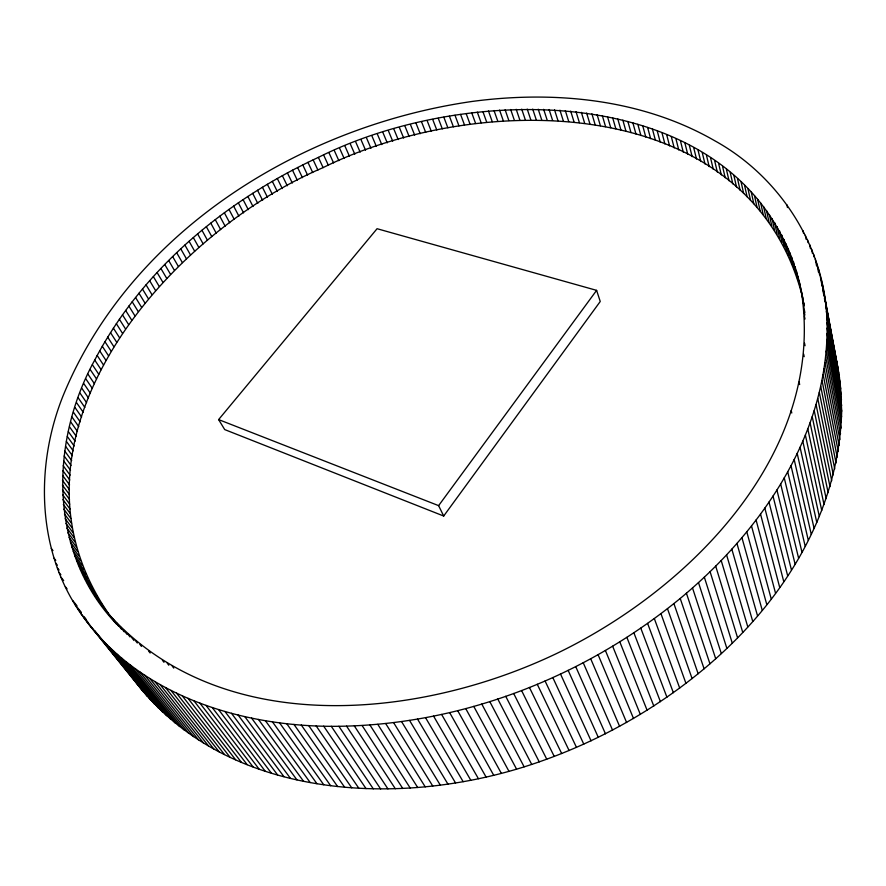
<?xml version="1.0" encoding="UTF-8"?>
<svg xmlns="http://www.w3.org/2000/svg" width="886" height="886" viewBox="0 0 886 886"><rect width="100%" height="100%" fill="white"/><g stroke="black" fill="none" stroke-linecap="round" stroke-linejoin="round"><path stroke-width="1.33" d="M827.059 333.778C829.938 254.703 783.545 178.75 714.88 140.83C642.007 98.789 554.182 90.494 471.994 101.469C300.376 126.222 130.02 231.623 62.862 396.341C34.377 467.863 37.013 554.891 84.137 618.085C141.826 697.083 244.702 727.639 338.895 726.287C462.846 724.493 584.705 676.849 680.215 598.449C759.103 533.051 824.656 439.423 827.059 333.778L841.7 411.159C836.639 580.009 689.352 709.786 539.242 761.849C403.23 809.715 219.185 801.863 129.4 673.26M110.617 616.59C-12.581 443.188 162.946 236.008 323.102 167.62C479.116 90.25 750.619 91.269 802.616 297.486M106.475 611.318L116.985 624.486C48.763 553.65 49.151 442.657 94.736 360.07C142.458 268.857 226.008 200.314 318.384 157.387C477.842 77.171 762.946 81.257 803.115 299.966M109.72 615.238C221.976 738.813 418.436 719.399 556.175 653.724C690.604 589.245 826.383 452.292 801.309 290.918M443.698 516.029L600.243 301.495L596.61 290.364L377.071 228.71L218.62 419.587L224.712 429.588L443.698 516.029L438.614 505.64L218.62 419.587M438.614 505.64L596.61 290.364M78.156 609.369L80.726 612.558M84.159 616.822L85.876 618.949M105.069 642.826L154.662 704.304M81.08 613.754L87.947 622.26M94.813 630.766L150.919 700.361M84.137 618.085L147.275 696.352M87.315 622.349L143.765 692.287M117.207 654.322L166.612 715.733M72.663 600.453L76.96 605.78M113.043 650.557L162.515 711.99M75.343 604.939L81.357 612.392M109 646.725L158.539 708.18M125.912 661.62L175.151 723.009M65.365 586.731L67.081 588.869M121.504 658.01L170.832 719.41M59.174 572.633L60.879 574.781M135.104 668.609L184.144 729.975M61.112 577.373L63.681 580.585M130.441 665.153L179.592 726.531M55.663 563.064L57.368 565.202M144.761 675.265L193.58 736.62M57.357 567.871L59.063 570.008M139.877 671.976L188.807 733.342M54.079 558.224L55.785 560.362M149.767 678.477L198.464 739.821M51.288 548.456L52.994 550.605M154.895 681.589L203.459 742.944M160.133 684.623L208.553 745.968M120.164 626.646L124.184 631.784M92 590.896L99.265 600.154M94.658 595.082L101.934 604.341M116.564 622.902L121.404 629.071M97.438 599.213L104.714 608.472M113.087 619.104L118.735 626.291M100.328 603.3L107.605 612.558M165.494 687.558L213.759 748.914M131.637 637.488L134.052 640.567M84.713 578.06L91.978 587.329M127.695 633.944L130.109 637.023M87.027 582.379L94.293 591.649M123.874 630.323L127.097 634.431M170.954 690.393L219.075 751.771M89.453 586.654L96.718 595.924M78.477 564.847L85.721 574.139M139.866 644.366L141.472 646.415M80.438 569.288L87.692 578.58M135.702 640.955L137.297 643.014M176.535 693.151L224.479 754.529M82.52 573.696L89.774 582.977M74.9 555.854L82.132 565.157M148.549 650.944L150.144 653.004M182.217 695.798L229.995 757.187M76.628 560.362L83.871 569.665M71.777 546.728L78.987 556.043M188.02 698.345L235.621 759.756M73.283 551.302L80.504 560.616M193.923 700.804L241.335 762.237M162.404 660.247L163.988 662.296M70.393 542.121L77.591 551.446M67.956 532.829L75.133 542.154M167.232 663.182L168.816 665.231M69.119 537.492L76.307 546.817M66.904 528.145L74.07 537.481M172.183 666.028L173.756 668.088M199.926 703.152L247.139 764.607M65.143 518.709L72.275 528.056M206.039 705.4L253.053 766.877M65.974 523.438L73.117 532.774M212.252 707.537L259.055 769.048M64.423 513.958L71.544 523.316M63.825 509.184L70.924 518.554M63.327 504.411L70.415 513.769M218.565 709.575L265.147 771.108M224.978 711.491L271.326 773.068M62.928 499.604L70.005 508.985M62.651 494.798L69.706 504.178M231.49 713.308L277.595 774.929M62.474 489.969L69.518 499.361M62.408 485.14L69.429 494.532M238.09 715.002L283.952 776.668M62.441 480.29L69.44 489.692M62.585 475.439L69.562 484.852M62.828 470.588L69.784 480.002M244.78 716.597L290.398 778.296M63.172 465.726L70.105 475.14M63.615 460.853L70.537 470.289M251.558 718.07L296.921 779.824M258.424 719.421L303.521 781.23M64.157 455.991L71.057 465.427M64.811 451.118L71.688 460.565M265.379 720.661L310.189 782.526M65.553 446.256L72.408 455.703M66.395 441.383L73.228 450.841M67.336 436.521L74.147 445.99M272.412 721.78L316.944 783.7M68.377 431.659L75.155 441.139M69.507 426.808L76.262 436.289M279.522 722.777L323.767 784.763M70.725 421.957L77.47 431.46M286.71 723.652L330.655 785.705M72.043 417.118L78.765 426.62M293.964 724.405L337.621 786.535M73.46 412.289L80.15 421.802M74.956 407.471L81.623 416.996M76.55 402.665L83.184 412.189M301.295 725.025L344.643 787.244M78.223 397.869L84.834 407.405M79.995 393.085L86.573 402.632M308.693 725.534L351.72 787.82M316.158 725.911L358.863 788.285M81.844 388.323L88.401 397.869M83.782 383.56L90.317 393.129M85.809 378.831L92.31 388.4M323.678 726.166L366.051 788.629M87.913 374.113L94.392 383.693M90.106 369.418L96.563 378.998M331.264 726.287L373.305 788.85M92.377 364.733L98.8 374.324M338.895 726.287L380.603 788.939M94.736 360.07L101.126 369.672M97.161 355.43L103.529 365.043M99.675 350.823L106.01 360.436M346.592 726.155L387.935 788.905M102.267 346.227L108.568 355.862M104.925 341.664L111.204 351.299M354.322 725.9L395.322 788.75M107.671 337.112L113.917 346.769M110.484 332.593L116.708 342.262M362.108 725.512L402.753 788.474M113.364 328.108L119.566 337.776M116.332 323.645L122.489 333.324M369.927 724.992L410.207 788.064M119.355 319.215L125.491 328.894M377.79 724.338L417.705 787.521M122.456 314.807L128.559 324.498M125.635 310.432L131.704 320.134M385.687 723.552L425.225 786.868M128.869 306.08L134.916 315.804M132.169 301.772L138.183 311.495M393.617 722.644L432.778 786.081M135.547 297.486L141.527 307.22M401.568 721.603L440.342 785.162M138.98 293.244L144.939 302.99M142.48 289.024L148.405 298.781M409.542 720.429L447.939 784.121M146.046 284.849L151.938 294.617M149.668 280.696L155.526 290.475M417.539 719.122L455.548 782.947M153.356 276.587L159.181 286.377M157.099 272.523L162.902 282.313M425.557 717.693L463.156 781.662M160.909 268.48L166.679 278.293M164.763 264.482L170.511 274.306M433.586 716.132L470.787 780.234M168.683 260.528L174.398 270.352M172.659 256.597L178.341 266.442M441.616 714.437L478.418 778.694M176.691 252.72L182.339 262.577M180.777 248.877L186.392 258.745M449.656 712.61L486.06 777.022M184.919 245.079L190.501 254.958M189.106 241.313L194.654 251.203M457.697 710.661L493.69 775.217M193.347 237.603L198.874 247.493M197.633 233.926L203.127 243.838M465.726 708.578L501.321 773.301M201.975 230.294L207.435 240.217M206.36 226.705L211.798 236.64M210.802 223.161L216.195 233.107M473.755 706.375L508.929 771.252M215.287 219.662L220.647 229.618M481.774 704.049L516.538 769.081M219.806 216.206L225.144 226.174M224.379 212.795L229.684 222.774M228.998 209.439L234.269 219.429M489.781 701.59L524.124 766.789M233.649 206.117L238.888 216.129M497.766 698.999L531.7 764.374M238.345 202.85L243.561 212.873M243.085 199.638L248.268 209.661M247.87 196.459L253.008 206.504M505.729 696.296L539.242 761.849M252.676 193.336L257.793 203.392M257.538 190.268L262.621 200.336M513.659 693.461L546.751 759.191M262.422 187.245L267.483 197.323M521.566 690.515L554.237 756.422M267.351 184.266L272.379 194.355M272.312 181.342L277.307 191.454M277.307 178.474L282.269 188.585M529.429 687.447L561.691 753.532M282.335 175.649L287.274 185.783M287.396 172.881L292.302 183.025M537.259 684.258L569.1 750.531M292.491 170.167L297.364 180.323M297.607 167.498L302.447 177.676M302.768 164.896L307.575 175.085M545.056 680.946L576.476 747.407M307.94 162.337L312.714 172.537M552.798 677.535L583.796 744.174M313.146 159.834L317.897 170.057M318.384 157.387L323.102 167.62M323.645 155.006L328.329 165.239M560.495 673.991L591.073 740.84M328.927 152.669L333.579 162.924M334.232 150.387L338.851 160.654M568.136 670.348L598.305 737.385M339.56 148.161L344.156 158.45M344.909 146.002L349.472 156.301M575.712 666.593L605.47 733.818M350.28 143.886L354.81 154.208M583.232 662.728L612.58 730.153M355.674 141.838L360.17 152.171M361.078 139.844L365.553 150.188M590.696 658.752L619.624 726.387M366.516 137.917L370.957 148.272M371.954 136.034L376.362 146.411M377.414 134.218L381.8 144.617M598.083 654.676L626.612 722.511M382.896 132.468L387.248 142.867M605.404 650.501L633.523 718.535M388.389 130.774L392.708 141.195M393.882 129.134L398.179 139.567M399.398 127.562L403.662 138.017M612.647 646.226L640.356 714.459M404.924 126.045L409.155 136.522M410.462 124.594L414.67 135.082M619.801 641.852L647.123 710.295M416.01 123.209L420.185 133.708M421.559 121.88L425.701 132.402M626.889 637.377L653.802 706.031M427.13 120.618L431.238 131.15M432.689 119.422L436.776 129.965M633.889 632.814L660.413 701.668M438.26 118.292L442.313 128.847M443.842 117.218L447.862 127.794M449.412 116.21L453.41 126.798M640.788 628.163L666.925 697.227M454.994 115.269L458.959 125.878M647.611 623.412L673.36 692.686M460.576 114.394L464.519 125.015M466.158 113.574L470.067 124.217M471.74 112.832L475.616 123.497M654.333 618.583L679.695 688.068M477.321 112.157L481.164 122.833M660.956 613.666L685.941 683.361M482.892 111.547L486.713 122.235M488.463 110.994L492.251 121.703M667.479 608.671L692.099 678.576M494.023 110.517L497.788 121.249M499.582 110.108L503.326 120.85M505.131 109.764L508.841 120.529M673.903 603.599L698.146 673.714M510.679 109.499L514.356 120.274M680.215 598.449L704.093 668.775M516.206 109.288L519.86 120.086M521.721 109.155L525.354 119.964M686.417 593.232L709.941 663.769M527.225 109.089L530.825 119.92M532.73 109.1L536.296 119.942M538.201 109.166L541.745 120.031M692.509 587.939L715.689 658.686M543.661 109.321L547.183 120.186M698.489 582.578L721.315 653.536M549.11 109.532L552.598 120.418M554.536 109.82L558.003 120.729M704.348 577.163L726.841 648.308M559.941 110.174L563.374 121.105M565.334 110.606L568.734 121.548M710.085 571.669L732.246 643.037M570.695 111.115L574.073 122.069M715.711 566.132L737.54 637.698M576.033 111.68L579.389 122.656M581.36 112.334L584.682 123.32M721.204 560.528L742.712 632.294M586.643 113.054L589.943 124.051M591.903 113.84L595.182 124.86M597.142 114.715L600.387 125.746M726.586 554.869L747.773 626.845M602.347 115.645L605.57 126.698M607.519 116.664L610.72 127.728M731.825 549.165L752.712 621.341M612.669 117.749L615.836 128.835M736.942 543.417L757.519 615.792M617.775 118.912L620.92 130.009M622.847 120.142L625.97 131.261M741.925 537.625L762.215 610.188M627.875 121.46L630.976 132.59M632.881 122.844L635.949 133.985M746.776 531.777L766.778 604.551M637.831 124.306L640.877 135.458M751.494 525.907L771.208 598.858M642.749 125.834L645.772 137.009M647.622 127.451L650.623 138.637M652.45 129.134L655.43 140.342M756.079 519.993L775.516 593.144M657.246 130.895L660.192 142.114M760.52 514.046L779.691 587.385M661.975 132.734L664.91 143.964M666.671 134.639L669.572 145.891M671.311 136.632L674.191 147.896M764.828 508.066L783.745 581.593M675.896 138.692L678.765 149.967M768.993 502.063L787.654 575.767M680.437 140.83L683.272 152.126M684.922 143.045L687.735 154.352M773.024 496.038L791.431 569.919M834.446 352.13L835.719 357.246M689.341 145.337L692.143 156.656M693.716 147.707L696.496 159.037M776.911 489.98L795.085 564.05M780.644 483.911L798.596 558.158M698.024 150.144L700.782 161.485M702.277 152.669L705.012 164.021M784.243 477.831L801.974 552.244M706.463 155.26L709.177 166.623M710.583 157.929L713.285 169.304M714.648 160.665L717.317 172.061M787.698 471.729L805.208 546.308M718.635 163.489L721.293 174.885M722.566 166.38L725.202 177.787M791.01 465.626L808.309 540.36M726.409 169.348L729.034 180.766M730.197 172.393L732.8 183.823M794.177 459.502L811.277 534.413M733.907 175.506L736.487 186.946M737.54 178.706L740.098 190.147M797.19 453.388L814.101 528.444M836.007 358.531L840.26 383.605L841.7 411.159M741.095 181.962L743.642 193.425M800.069 447.264L816.792 522.474M791.22 410.506L791.774 413.02M744.572 185.307L747.097 196.77M747.972 188.718L750.486 200.192M802.794 441.139L819.34 516.505M805.374 435.015L821.754 510.524M751.284 192.196L753.787 203.68M754.518 195.751L757.009 207.246M799.117 382.021L799.659 384.557M760.731 203.082L763.189 214.578M807.799 428.902L824.024 504.555M757.663 199.383L760.133 210.879M810.092 422.799L826.151 498.585M763.699 206.848L766.146 218.355M769.38 214.6L771.795 226.118M766.589 210.691L769.015 222.198M772.071 218.576L774.486 230.094M812.229 416.697L828.144 492.627M803.646 354.112L804.178 356.659M777.188 226.727L779.569 238.268M814.223 410.617L830.005 486.68M774.685 222.619L777.077 234.148M804.532 343.17L805.053 345.717M781.906 235.155L784.276 246.696M816.072 404.548L831.721 480.733M779.602 230.914L781.973 242.454M817.778 398.501L833.305 474.807M786.225 243.838L788.573 255.389M784.121 239.464L786.48 251.015M793.59 261.968L795.916 273.519M804.477 316.479L804.997 319.038M819.34 392.465L834.745 468.893M791.918 257.339L794.244 268.89M790.124 252.776L792.461 264.327M788.23 248.279L790.567 259.831M820.746 386.462L836.052 463.001M799.194 281.039L801.509 292.579M802.184 295.924L803.979 304.895M797.965 276.188L800.279 287.728M802.938 300.996L803.967 306.113M796.625 271.393L798.939 282.933M803.58 306.113L804.865 312.514M795.163 266.653L797.478 278.193M804.089 311.274L804.865 315.106M822.02 380.482L837.215 457.132M786.934 204.854L787.466 207.534M823.138 374.523L838.245 451.284M824.124 368.598L839.142 445.459M825.663 356.848L840.526 433.896M824.966 362.706L839.895 439.666M826.638 345.23L841.379 422.456M805.374 235.311L806.138 239.342M826.217 351.022L841.013 428.159M803.048 230.748L803.569 233.439M809.693 244.647L810.457 248.678M826.926 339.482L841.6 416.785M807.589 239.94L808.098 242.631M826.682 316.922L841.213 394.491M815.319 259.144L816.582 265.866M826.937 322.493L841.501 400.007M813.558 254.238L814.068 256.929M827.07 328.108L841.667 405.555M811.676 249.409L812.44 253.44M822.363 284.55L837.89 367.635M821.2 279.345L838.809 372.906M825.099 300.498L839.596 378.233M819.904 274.206L822.164 286.3M822.662 288.98L823.925 295.702M824.423 298.383L824.921 301.074M825.752 305.925L840.26 383.605M818.498 269.123L819.506 274.494M826.284 311.396L840.803 389.032M816.97 264.094L818.476 272.168M803.613 302.447L804.056 304.95"/></g></svg>
